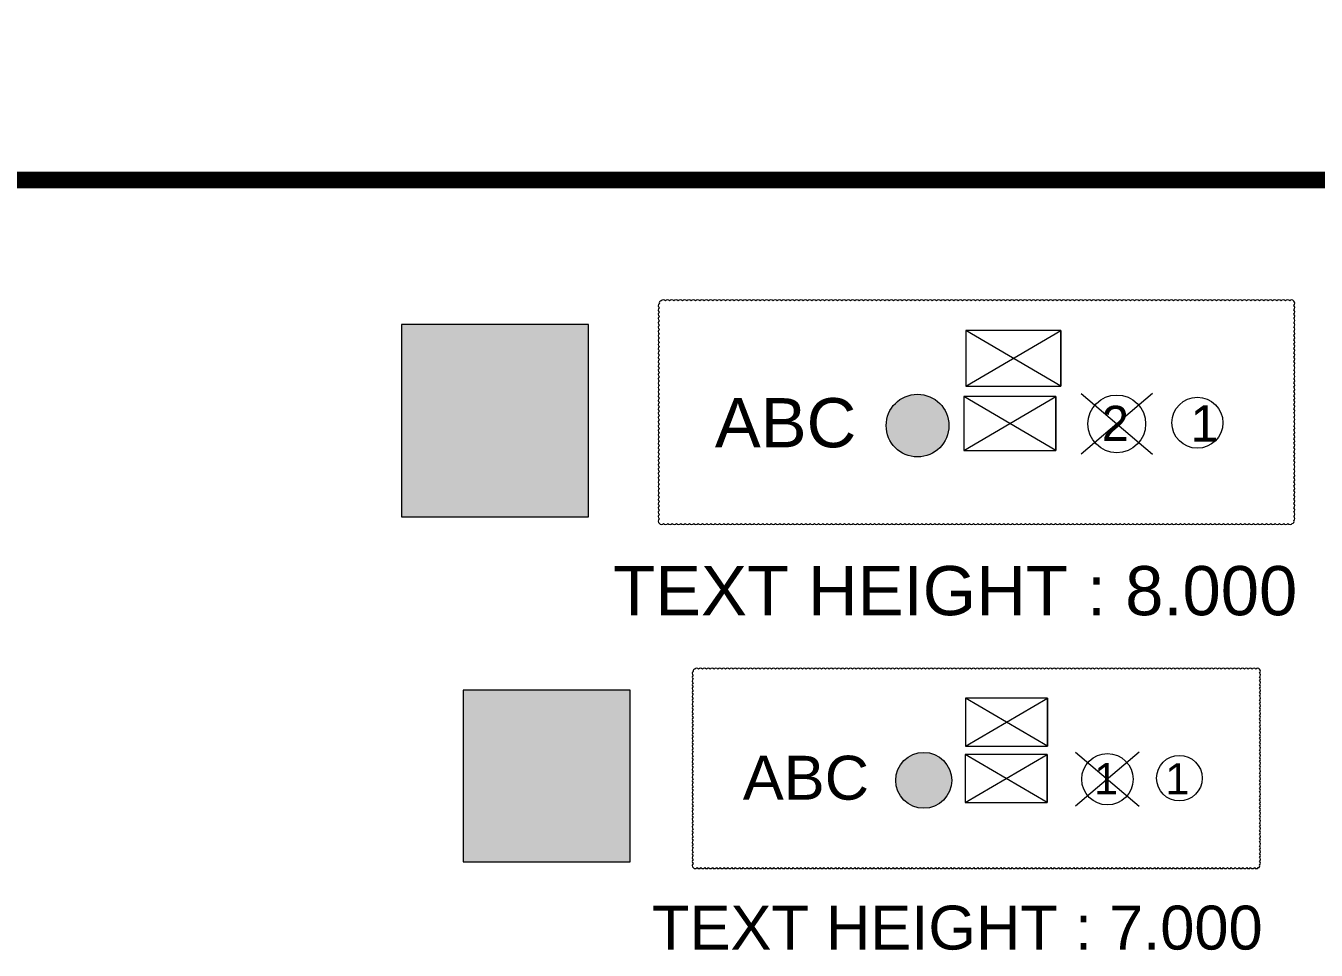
# Model space of a CAD drawing. Header units: inches. Extents: x -2907330 to 774627, y -12404360 to 10502691.
# Drawn here: x 12474.5 to 12684.9, y 2087.7 to 2238.5 of the extents above; entities that cross this region are included whole.
import ezdxf

# ---------------------------------------------------------------- set-up
doc = ezdxf.new("R2010")
doc.units = ezdxf.units.IN
doc.header["$MEASUREMENT"] = 0
doc.layers.add('CABLE SERVICE', color=7, linetype='Continuous', lineweight=0)
doc.styles.add('style1', font='arial.ttf', dxfattribs={"height": 2})

msp = doc.modelspace()

# ---------------------------------------------------------------- hatches: boundary and pattern name
at = {"lineweight": 0}
h = msp.add_hatch(color=3, dxfattribs=at)
h.dxf.hatch_style = 1
h.paths.add_polyline_path([(12566.27, 2189.71), (12535.76, 2189.71), (12535.76, 2158.35), (12566.27, 2158.35)])
h = msp.add_hatch(color=5, dxfattribs=at)
h.dxf.hatch_style = 1
h.paths.add_polyline_path([(12614.79, 2173.24, 1), (12625.01, 2173.24, 1)])
h = msp.add_hatch(color=3, dxfattribs=at)
h.dxf.hatch_style = 1
h.paths.add_polyline_path([(12573.04, 2130.08), (12545.81, 2130.08), (12545.81, 2102.09), (12573.04, 2102.09)])
h = msp.add_hatch(color=5, dxfattribs=at)
h.dxf.hatch_style = 1
h.paths.add_polyline_path([(12616.35, 2115.37, 1), (12625.47, 2115.37, 1)])

# ---------------------------------------------------------------- linework, layer by layer
at = {"linetype": 'Continuous', "const_width": 2.7}
msp.add_lwpolyline([(12819.72, 3866.02), (10426.29, 3866.02), (10426.29, 2213.3), (12819.72, 2213.3)], close=True, dxfattribs=at)
at = {"lineweight": 5}
for points in [[(12577.81, 2157.28, 0.520567), (12578.51, 2157.28, 0.520567), (12579.21, 2157.28, 0.520567), (12579.91, 2157.28, 0.520567), (12580.62, 2157.28, 0.520567), (12581.32, 2157.28, 0.520567), (12582.02, 2157.28, 0.520567), (12582.72, 2157.28, 0.520567), (12583.42, 2157.28, 0.520567), (12584.13, 2157.28, 0.520567), (12584.83, 2157.28, 0.520567), (12585.53, 2157.28, 0.520567), (12586.23, 2157.28, 0.520567), (12586.93, 2157.28, 0.520567), (12587.64, 2157.28, 0.520567), (12588.34, 2157.28, 0.520567), (12589.04, 2157.28, 0.520567), (12589.74, 2157.28, 0.520567), (12590.44, 2157.28, 0.520567), (12591.15, 2157.28, 0.520567), (12591.85, 2157.28, 0.520567), (12592.55, 2157.28, 0.520567), (12593.25, 2157.28, 0.520567), (12593.95, 2157.28, 0.520567), (12594.66, 2157.28, 0.520567), (12595.36, 2157.28, 0.520567), (12596.06, 2157.28, 0.520567), (12596.76, 2157.28, 0.520567), (12597.46, 2157.28, 0.520567), (12598.17, 2157.28, 0.520567), (12598.87, 2157.28, 0.520567), (12599.57, 2157.28, 0.520567), (12600.27, 2157.28, 0.520567), (12600.97, 2157.28, 0.520567), (12601.68, 2157.28, 0.520567), (12602.38, 2157.28, 0.520567), (12603.08, 2157.28, 0.520567), (12603.78, 2157.28, 0.520567), (12604.48, 2157.28, 0.520567), (12605.19, 2157.28, 0.520567), (12605.89, 2157.28, 0.520567), (12606.59, 2157.28, 0.520567), (12607.29, 2157.28, 0.520567), (12607.99, 2157.28, 0.520567), (12608.7, 2157.28, 0.520567), (12609.4, 2157.28, 0.520567), (12610.1, 2157.28, 0.520567), (12610.8, 2157.28, 0.520567), (12611.5, 2157.28, 0.520567), (12612.21, 2157.28, 0.520567), (12612.91, 2157.28, 0.520567), (12613.61, 2157.28, 0.520567), (12614.31, 2157.28, 0.520567), (12615.01, 2157.28, 0.520567), (12615.72, 2157.28, 0.520567), (12616.42, 2157.28, 0.520567), (12617.12, 2157.28, 0.520567), (12617.82, 2157.28, 0.520567), (12618.52, 2157.28, 0.520567), (12619.23, 2157.28, 0.520567), (12619.93, 2157.28, 0.520567), (12620.63, 2157.28, 0.520567), (12621.33, 2157.28, 0.520567), (12622.03, 2157.28, 0.520567), (12622.74, 2157.28, 0.520567), (12623.44, 2157.28, 0.520567), (12624.14, 2157.28, 0.520567), (12624.84, 2157.28, 0.520567), (12625.54, 2157.28, 0.520567), (12626.25, 2157.28, 0.520567), (12626.95, 2157.28, 0.520567), (12627.65, 2157.28, 0.520567), (12628.35, 2157.28, 0.520567), (12629.05, 2157.28, 0.520567), (12629.76, 2157.28, 0.520567), (12630.46, 2157.28, 0.520567), (12631.16, 2157.28, 0.520567), (12631.86, 2157.28, 0.520567), (12632.56, 2157.28, 0.520567), (12633.27, 2157.28, 0.520567), (12633.97, 2157.28, 0.520567), (12634.67, 2157.28, 0.520567), (12635.37, 2157.28, 0.520567), (12636.07, 2157.28, 0.520567), (12636.78, 2157.28, 0.520567), (12637.48, 2157.28, 0.520567), (12638.18, 2157.28, 0.520567), (12638.88, 2157.28, 0.520567), (12639.58, 2157.28, 0.520567), (12640.29, 2157.28, 0.520567), (12640.99, 2157.28, 0.520567), (12641.69, 2157.28, 0.520567), (12642.39, 2157.28, 0.520567), (12643.09, 2157.28, 0.520567), (12643.79, 2157.28, 0.520567), (12644.5, 2157.28, 0.520567), (12645.2, 2157.28, 0.520567), (12645.9, 2157.28, 0.520567), (12646.6, 2157.28, 0.520567), (12647.3, 2157.28, 0.520567), (12648.01, 2157.28, 0.520567), (12648.71, 2157.28, 0.520567), (12649.41, 2157.28, 0.520567), (12650.11, 2157.28, 0.520567), (12650.81, 2157.28, 0.520567), (12651.52, 2157.28, 0.520567), (12652.22, 2157.28, 0.520567), (12652.92, 2157.28, 0.520567), (12653.62, 2157.28, 0.520567), (12654.32, 2157.28, 0.520567), (12655.03, 2157.28, 0.520567), (12655.73, 2157.28, 0.520567), (12656.43, 2157.28, 0.520567), (12657.13, 2157.28, 0.520567), (12657.83, 2157.28, 0.520567), (12658.54, 2157.28, 0.520567), (12659.24, 2157.28, 0.520567), (12659.94, 2157.28, 0.520567), (12660.64, 2157.28, 0.520567), (12661.34, 2157.28, 0.520567), (12662.05, 2157.28, 0.520567), (12662.75, 2157.28, 0.520567), (12663.45, 2157.28, 0.520567), (12664.15, 2157.28, 0.520567), (12664.85, 2157.28, 0.520567), (12665.56, 2157.28, 0.520567), (12666.26, 2157.28, 0.520567), (12666.96, 2157.28, 0.520567), (12667.66, 2157.28, 0.520567), (12668.36, 2157.28, 0.520567), (12669.07, 2157.28, 0.520567), (12669.77, 2157.28, 0.520567), (12670.47, 2157.28, 0.520567), (12671.17, 2157.28, 0.520567), (12671.87, 2157.28, 0.520567), (12672.58, 2157.28, 0.520567), (12673.28, 2157.28, 0.520567), (12673.98, 2157.28, 0.520567), (12674.68, 2157.28, 0.520567), (12675.38, 2157.28, 0.520567), (12676.09, 2157.28, 0.520567), (12676.79, 2157.28, 0.520567), (12677.49, 2157.28, 0.520567), (12678.19, 2157.28, 0.520567), (12678.89, 2157.28, 0.520567), (12679.6, 2157.28, 0.520567), (12680.3, 2157.28, 0.520567), (12681, 2157.28, 0.520567), (12681.25, 2157.74, 0.520567), (12681.25, 2158.44, 0.520567), (12681.25, 2159.14, 0.520567), (12681.25, 2159.84, 0.520567), (12681.25, 2160.54, 0.520567), (12681.25, 2161.25, 0.520567), (12681.25, 2161.95, 0.520567), (12681.25, 2162.65, 0.520567), (12681.25, 2163.35, 0.520567), (12681.25, 2164.05, 0.520567), (12681.25, 2164.76, 0.520567), (12681.25, 2165.46, 0.520567), (12681.25, 2166.16, 0.520567), (12681.25, 2166.86, 0.520567), (12681.25, 2167.56, 0.520567), (12681.25, 2168.27, 0.520567), (12681.25, 2168.97, 0.520567), (12681.25, 2169.67, 0.520567), (12681.25, 2170.37, 0.520567), (12681.25, 2171.07, 0.520567), (12681.25, 2171.78, 0.520567), (12681.25, 2172.48, 0.520567), (12681.25, 2173.18, 0.520567), (12681.25, 2173.88, 0.520567), (12681.25, 2174.58, 0.520567), (12681.25, 2175.29, 0.520567), (12681.25, 2175.99, 0.520567), (12681.25, 2176.69, 0.520567), (12681.25, 2177.39, 0.520567), (12681.25, 2178.09, 0.520567), (12681.25, 2178.8, 0.520567), (12681.25, 2179.5, 0.520567), (12681.25, 2180.2, 0.520567), (12681.25, 2180.9, 0.520567), (12681.25, 2181.6, 0.520567), (12681.25, 2182.31, 0.520567), (12681.25, 2183.01, 0.520567), (12681.25, 2183.71, 0.520567), (12681.25, 2184.41, 0.520567), (12681.25, 2185.11, 0.520567), (12681.25, 2185.82, 0.520567), (12681.25, 2186.52, 0.520567), (12681.25, 2187.22, 0.520567), (12681.25, 2187.92, 0.520567), (12681.25, 2188.62, 0.520567), (12681.25, 2189.33, 0.520567), (12681.25, 2190.03, 0.520567), (12681.25, 2190.73, 0.520567), (12681.25, 2191.43, 0.520567), (12681.25, 2192.13, 0.520567), (12681.25, 2192.84, 0.520567), (12681.25, 2193.54, 0.520567), (12680.58, 2193.57, 0.520567), (12679.87, 2193.57, 0.520567), (12679.17, 2193.57, 0.520567), (12678.47, 2193.57, 0.520567), (12677.77, 2193.57, 0.520567), (12677.07, 2193.57, 0.520567), (12676.36, 2193.57, 0.520567), (12675.66, 2193.57, 0.520567), (12674.96, 2193.57, 0.520567), (12674.26, 2193.57, 0.520567), (12673.56, 2193.57, 0.520567), (12672.85, 2193.57, 0.520567), (12672.15, 2193.57, 0.520567), (12671.45, 2193.57, 0.520567), (12670.75, 2193.57, 0.520567), (12670.05, 2193.57, 0.520567), (12669.34, 2193.57, 0.520567), (12668.64, 2193.57, 0.520567), (12667.94, 2193.57, 0.520567), (12667.24, 2193.57, 0.520567), (12666.54, 2193.57, 0.520567), (12665.83, 2193.57, 0.520567), (12665.13, 2193.57, 0.520567), (12664.43, 2193.57, 0.520567), (12663.73, 2193.57, 0.520567), (12663.03, 2193.57, 0.520567), (12662.32, 2193.57, 0.520567), (12661.62, 2193.57, 0.520567), (12660.92, 2193.57, 0.520567), (12660.22, 2193.57, 0.520567), (12659.52, 2193.57, 0.520567), (12658.81, 2193.57, 0.520567), (12658.11, 2193.57, 0.520567), (12657.41, 2193.57, 0.520567), (12656.71, 2193.57, 0.520567), (12656.01, 2193.57, 0.520567), (12655.3, 2193.57, 0.520567), (12654.6, 2193.57, 0.520567), (12653.9, 2193.57, 0.520567), (12653.2, 2193.57, 0.520567), (12652.5, 2193.57, 0.520567), (12651.79, 2193.57, 0.520567), (12651.09, 2193.57, 0.520567), (12650.39, 2193.57, 0.520567), (12649.69, 2193.57, 0.520567), (12648.99, 2193.57, 0.520567), (12648.28, 2193.57, 0.520567), (12647.58, 2193.57, 0.520567), (12646.88, 2193.57, 0.520567), (12646.18, 2193.57, 0.520567), (12645.48, 2193.57, 0.520567), (12644.78, 2193.57, 0.520567), (12644.07, 2193.57, 0.520567), (12643.37, 2193.57, 0.520567), (12642.67, 2193.57, 0.520567), (12641.97, 2193.57, 0.520567), (12641.27, 2193.57, 0.520567), (12640.56, 2193.57, 0.520567), (12639.86, 2193.57, 0.520567), (12639.16, 2193.57, 0.520567), (12638.46, 2193.57, 0.520567), (12637.76, 2193.57, 0.520567), (12637.05, 2193.57, 0.520567), (12636.35, 2193.57, 0.520567), (12635.65, 2193.57, 0.520567), (12634.95, 2193.57, 0.520567), (12634.25, 2193.57, 0.520567), (12633.54, 2193.57, 0.520567), (12632.84, 2193.57, 0.520567), (12632.14, 2193.57, 0.520567), (12631.44, 2193.57, 0.520567), (12630.74, 2193.57, 0.520567), (12630.03, 2193.57, 0.520567), (12629.33, 2193.57, 0.520567), (12628.63, 2193.57, 0.520567), (12627.93, 2193.57, 0.520567), (12627.23, 2193.57, 0.520567), (12626.52, 2193.57, 0.520567), (12625.82, 2193.57, 0.520567), (12625.12, 2193.57, 0.520567), (12624.42, 2193.57, 0.520567), (12623.72, 2193.57, 0.520567), (12623.01, 2193.57, 0.520567), (12622.31, 2193.57, 0.520567), (12621.61, 2193.57, 0.520567), (12620.91, 2193.57, 0.520567), (12620.21, 2193.57, 0.520567), (12619.5, 2193.57, 0.520567), (12618.8, 2193.57, 0.520567), (12618.1, 2193.57, 0.520567), (12617.4, 2193.57, 0.520567), (12616.7, 2193.57, 0.520567), (12615.99, 2193.57, 0.520567), (12615.29, 2193.57, 0.520567), (12614.59, 2193.57, 0.520567), (12613.89, 2193.57, 0.520567), (12613.19, 2193.57, 0.520567), (12612.48, 2193.57, 0.520567), (12611.78, 2193.57, 0.520567), (12611.08, 2193.57, 0.520567), (12610.38, 2193.57, 0.520567), (12609.68, 2193.57, 0.520567), (12608.97, 2193.57, 0.520567), (12608.27, 2193.57, 0.520567), (12607.57, 2193.57, 0.520567), (12606.87, 2193.57, 0.520567), (12606.17, 2193.57, 0.520567), (12605.46, 2193.57, 0.520567), (12604.76, 2193.57, 0.520567), (12604.06, 2193.57, 0.520567), (12603.36, 2193.57, 0.520567), (12602.66, 2193.57, 0.520567), (12601.95, 2193.57, 0.520567), (12601.25, 2193.57, 0.520567), (12600.55, 2193.57, 0.520567), (12599.85, 2193.57, 0.520567), (12599.15, 2193.57, 0.520567), (12598.44, 2193.57, 0.520567), (12597.74, 2193.57, 0.520567), (12597.04, 2193.57, 0.520567), (12596.34, 2193.57, 0.520567), (12595.64, 2193.57, 0.520567), (12594.93, 2193.57, 0.520567), (12594.23, 2193.57, 0.520567), (12593.53, 2193.57, 0.520567), (12592.83, 2193.57, 0.520567), (12592.13, 2193.57, 0.520567), (12591.42, 2193.57, 0.520567), (12590.72, 2193.57, 0.520567), (12590.02, 2193.57, 0.520567), (12589.32, 2193.57, 0.520567), (12588.62, 2193.57, 0.520567), (12587.91, 2193.57, 0.520567), (12587.21, 2193.57, 0.520567), (12586.51, 2193.57, 0.520567), (12585.81, 2193.57, 0.520567), (12585.11, 2193.57, 0.520567), (12584.4, 2193.57, 0.520567), (12583.7, 2193.57, 0.520567), (12583, 2193.57, 0.520567), (12582.3, 2193.57, 0.520567), (12581.6, 2193.57, 0.520567), (12580.89, 2193.57, 0.520567), (12580.19, 2193.57, 0.520567), (12579.49, 2193.57, 0.520567), (12578.79, 2193.57, 0.520567), (12578.09, 2193.57, 0.520567), (12577.81, 2193.14, 0.520567), (12577.81, 2192.44, 0.520567), (12577.81, 2191.74, 0.520567), (12577.81, 2191.04, 0.520567), (12577.81, 2190.33, 0.520567), (12577.81, 2189.63, 0.520567), (12577.81, 2188.93, 0.520567), (12577.81, 2188.23, 0.520567), (12577.81, 2187.53, 0.520567), (12577.81, 2186.82, 0.520567), (12577.81, 2186.12, 0.520567), (12577.81, 2185.42, 0.520567), (12577.81, 2184.72, 0.520567), (12577.81, 2184.02, 0.520567), (12577.81, 2183.31, 0.520567), (12577.81, 2182.61, 0.520567), (12577.81, 2181.91, 0.520567), (12577.81, 2181.21, 0.520567), (12577.81, 2180.51, 0.520567), (12577.81, 2179.8, 0.520567), (12577.81, 2179.1, 0.520567), (12577.81, 2178.4, 0.520567), (12577.81, 2177.7, 0.520567), (12577.81, 2177, 0.520567), (12577.81, 2176.29, 0.520567), (12577.81, 2175.59, 0.520567), (12577.81, 2174.89, 0.520567), (12577.81, 2174.19, 0.520567), (12577.81, 2173.49, 0.520567), (12577.81, 2172.78, 0.520567), (12577.81, 2172.08, 0.520567), (12577.81, 2171.38, 0.520567), (12577.81, 2170.68, 0.520567), (12577.81, 2169.98, 0.520567), (12577.81, 2169.27, 0.520567), (12577.81, 2168.57, 0.520567), (12577.81, 2167.87, 0.520567), (12577.81, 2167.17, 0.520567), (12577.81, 2166.47, 0.520567), (12577.81, 2165.76, 0.520567), (12577.81, 2165.06, 0.520567), (12577.81, 2164.36, 0.520567), (12577.81, 2163.66, 0.520567), (12577.81, 2162.96, 0.520567), (12577.81, 2162.25, 0.520567), (12577.81, 2161.55, 0.520567), (12577.81, 2160.85, 0.520567), (12577.81, 2160.15, 0.520567), (12577.81, 2159.45, 0.520567), (12577.81, 2158.74, 0.520567), (12577.81, 2158.04, 0.520567)], [(12583.34, 2101.13, 0.520567), (12583.96, 2101.13, 0.520567), (12584.59, 2101.13, 0.520567), (12585.22, 2101.13, 0.520567), (12585.84, 2101.13, 0.520567), (12586.47, 2101.13, 0.520567), (12587.1, 2101.13, 0.520567), (12587.72, 2101.13, 0.520567), (12588.35, 2101.13, 0.520567), (12588.98, 2101.13, 0.520567), (12589.6, 2101.13, 0.520567), (12590.23, 2101.13, 0.520567), (12590.86, 2101.13, 0.520567), (12591.48, 2101.13, 0.520567), (12592.11, 2101.13, 0.520567), (12592.74, 2101.13, 0.520567), (12593.36, 2101.13, 0.520567), (12593.99, 2101.13, 0.520567), (12594.62, 2101.13, 0.520567), (12595.24, 2101.13, 0.520567), (12595.87, 2101.13, 0.520567), (12596.5, 2101.13, 0.520567), (12597.12, 2101.13, 0.520567), (12597.75, 2101.13, 0.520567), (12598.38, 2101.13, 0.520567), (12599, 2101.13, 0.520567), (12599.63, 2101.13, 0.520567), (12600.26, 2101.13, 0.520567), (12600.88, 2101.13, 0.520567), (12601.51, 2101.13, 0.520567), (12602.14, 2101.13, 0.520567), (12602.76, 2101.13, 0.520567), (12603.39, 2101.13, 0.520567), (12604.02, 2101.13, 0.520567), (12604.64, 2101.13, 0.520567), (12605.27, 2101.13, 0.520567), (12605.9, 2101.13, 0.520567), (12606.52, 2101.13, 0.520567), (12607.15, 2101.13, 0.520567), (12607.78, 2101.13, 0.520567), (12608.4, 2101.13, 0.520567), (12609.03, 2101.13, 0.520567), (12609.66, 2101.13, 0.520567), (12610.28, 2101.13, 0.520567), (12610.91, 2101.13, 0.520567), (12611.54, 2101.13, 0.520567), (12612.16, 2101.13, 0.520567), (12612.79, 2101.13, 0.520567), (12613.42, 2101.13, 0.520567), (12614.04, 2101.13, 0.520567), (12614.67, 2101.13, 0.520567), (12615.3, 2101.13, 0.520567), (12615.92, 2101.13, 0.520567), (12616.55, 2101.13, 0.520567), (12617.18, 2101.13, 0.520567), (12617.8, 2101.13, 0.520567), (12618.43, 2101.13, 0.520567), (12619.05, 2101.13, 0.520567), (12619.68, 2101.13, 0.520567), (12620.31, 2101.13, 0.520567), (12620.93, 2101.13, 0.520567), (12621.56, 2101.13, 0.520567), (12622.19, 2101.13, 0.520567), (12622.81, 2101.13, 0.520567), (12623.44, 2101.13, 0.520567), (12624.07, 2101.13, 0.520567), (12624.69, 2101.13, 0.520567), (12625.32, 2101.13, 0.520567), (12625.95, 2101.13, 0.520567), (12626.57, 2101.13, 0.520567), (12627.2, 2101.13, 0.520567), (12627.83, 2101.13, 0.520567), (12628.45, 2101.13, 0.520567), (12629.08, 2101.13, 0.520567), (12629.71, 2101.13, 0.520567), (12630.33, 2101.13, 0.520567), (12630.96, 2101.13, 0.520567), (12631.59, 2101.13, 0.520567), (12632.21, 2101.13, 0.520567), (12632.84, 2101.13, 0.520567), (12633.47, 2101.13, 0.520567), (12634.09, 2101.13, 0.520567), (12634.72, 2101.13, 0.520567), (12635.35, 2101.13, 0.520567), (12635.97, 2101.13, 0.520567), (12636.6, 2101.13, 0.520567), (12637.23, 2101.13, 0.520567), (12637.85, 2101.13, 0.520567), (12638.48, 2101.13, 0.520567), (12639.11, 2101.13, 0.520567), (12639.73, 2101.13, 0.520567), (12640.36, 2101.13, 0.520567), (12640.99, 2101.13, 0.520567), (12641.61, 2101.13, 0.520567), (12642.24, 2101.13, 0.520567), (12642.87, 2101.13, 0.520567), (12643.49, 2101.13, 0.520567), (12644.12, 2101.13, 0.520567), (12644.75, 2101.13, 0.520567), (12645.37, 2101.13, 0.520567), (12646, 2101.13, 0.520567), (12646.63, 2101.13, 0.520567), (12647.25, 2101.13, 0.520567), (12647.88, 2101.13, 0.520567), (12648.51, 2101.13, 0.520567), (12649.13, 2101.13, 0.520567), (12649.76, 2101.13, 0.520567), (12650.39, 2101.13, 0.520567), (12651.01, 2101.13, 0.520567), (12651.64, 2101.13, 0.520567), (12652.27, 2101.13, 0.520567), (12652.89, 2101.13, 0.520567), (12653.52, 2101.13, 0.520567), (12654.15, 2101.13, 0.520567), (12654.77, 2101.13, 0.520567), (12655.4, 2101.13, 0.520567), (12656.03, 2101.13, 0.520567), (12656.65, 2101.13, 0.520567), (12657.28, 2101.13, 0.520567), (12657.91, 2101.13, 0.520567), (12658.53, 2101.13, 0.520567), (12659.16, 2101.13, 0.520567), (12659.78, 2101.13, 0.520567), (12660.41, 2101.13, 0.520567), (12661.04, 2101.13, 0.520567), (12661.66, 2101.13, 0.520567), (12662.29, 2101.13, 0.520567), (12662.92, 2101.13, 0.520567), (12663.54, 2101.13, 0.520567), (12664.17, 2101.13, 0.520567), (12664.8, 2101.13, 0.520567), (12665.42, 2101.13, 0.520567), (12666.05, 2101.13, 0.520567), (12666.68, 2101.13, 0.520567), (12667.3, 2101.13, 0.520567), (12667.93, 2101.13, 0.520567), (12668.56, 2101.13, 0.520567), (12669.18, 2101.13, 0.520567), (12669.81, 2101.13, 0.520567), (12670.44, 2101.13, 0.520567), (12671.06, 2101.13, 0.520567), (12671.69, 2101.13, 0.520567), (12672.32, 2101.13, 0.520567), (12672.94, 2101.13, 0.520567), (12673.57, 2101.13, 0.520567), (12674.2, 2101.13, 0.520567), (12674.82, 2101.13, 0.520567), (12675.45, 2101.13, 0.520567), (12675.67, 2101.54, 0.520567), (12675.67, 2102.16, 0.520567), (12675.67, 2102.79, 0.520567), (12675.67, 2103.42, 0.520567), (12675.67, 2104.04, 0.520567), (12675.67, 2104.67, 0.520567), (12675.67, 2105.3, 0.520567), (12675.67, 2105.92, 0.520567), (12675.67, 2106.55, 0.520567), (12675.67, 2107.18, 0.520567), (12675.67, 2107.8, 0.520567), (12675.67, 2108.43, 0.520567), (12675.67, 2109.06, 0.520567), (12675.67, 2109.68, 0.520567), (12675.67, 2110.31, 0.520567), (12675.67, 2110.94, 0.520567), (12675.67, 2111.56, 0.520567), (12675.67, 2112.19, 0.520567), (12675.67, 2112.82, 0.520567), (12675.67, 2113.44, 0.520567), (12675.67, 2114.07, 0.520567), (12675.67, 2114.7, 0.520567), (12675.67, 2115.32, 0.520567), (12675.67, 2115.95, 0.520567), (12675.67, 2116.58, 0.520567), (12675.67, 2117.2, 0.520567), (12675.67, 2117.83, 0.520567), (12675.67, 2118.46, 0.520567), (12675.67, 2119.08, 0.520567), (12675.67, 2119.71, 0.520567), (12675.67, 2120.34, 0.520567), (12675.67, 2120.96, 0.520567), (12675.67, 2121.59, 0.520567), (12675.67, 2122.22, 0.520567), (12675.67, 2122.84, 0.520567), (12675.67, 2123.47, 0.520567), (12675.67, 2124.1, 0.520567), (12675.67, 2124.72, 0.520567), (12675.67, 2125.35, 0.520567), (12675.67, 2125.98, 0.520567), (12675.67, 2126.6, 0.520567), (12675.67, 2127.23, 0.520567), (12675.67, 2127.86, 0.520567), (12675.67, 2128.48, 0.520567), (12675.67, 2129.11, 0.520567), (12675.67, 2129.74, 0.520567), (12675.67, 2130.36, 0.520567), (12675.67, 2130.99, 0.520567), (12675.67, 2131.62, 0.520567), (12675.67, 2132.24, 0.520567), (12675.67, 2132.87, 0.520567), (12675.67, 2133.5, 0.520567), (12675.07, 2133.52, 0.520567), (12674.45, 2133.52, 0.520567), (12673.82, 2133.52, 0.520567), (12673.19, 2133.52, 0.520567), (12672.57, 2133.52, 0.520567), (12671.94, 2133.52, 0.520567), (12671.31, 2133.52, 0.520567), (12670.69, 2133.52, 0.520567), (12670.06, 2133.52, 0.520567), (12669.43, 2133.52, 0.520567), (12668.81, 2133.52, 0.520567), (12668.18, 2133.52, 0.520567), (12667.55, 2133.52, 0.520567), (12666.93, 2133.52, 0.520567), (12666.3, 2133.52, 0.520567), (12665.67, 2133.52, 0.520567), (12665.05, 2133.52, 0.520567), (12664.42, 2133.52, 0.520567), (12663.79, 2133.52, 0.520567), (12663.17, 2133.52, 0.520567), (12662.54, 2133.52, 0.520567), (12661.91, 2133.52, 0.520567), (12661.29, 2133.52, 0.520567), (12660.66, 2133.52, 0.520567), (12660.03, 2133.52, 0.520567), (12659.41, 2133.52, 0.520567), (12658.78, 2133.52, 0.520567), (12658.15, 2133.52, 0.520567), (12657.53, 2133.52, 0.520567), (12656.9, 2133.52, 0.520567), (12656.27, 2133.52, 0.520567), (12655.65, 2133.52, 0.520567), (12655.02, 2133.52, 0.520567), (12654.39, 2133.52, 0.520567), (12653.77, 2133.52, 0.520567), (12653.14, 2133.52, 0.520567), (12652.51, 2133.52, 0.520567), (12651.89, 2133.52, 0.520567), (12651.26, 2133.52, 0.520567), (12650.63, 2133.52, 0.520567), (12650.01, 2133.52, 0.520567), (12649.38, 2133.52, 0.520567), (12648.75, 2133.52, 0.520567), (12648.13, 2133.52, 0.520567), (12647.5, 2133.52, 0.520567), (12646.87, 2133.52, 0.520567), (12646.25, 2133.52, 0.520567), (12645.62, 2133.52, 0.520567), (12644.99, 2133.52, 0.520567), (12644.37, 2133.52, 0.520567), (12643.74, 2133.52, 0.520567), (12643.11, 2133.52, 0.520567), (12642.49, 2133.52, 0.520567), (12641.86, 2133.52, 0.520567), (12641.23, 2133.52, 0.520567), (12640.61, 2133.52, 0.520567), (12639.98, 2133.52, 0.520567), (12639.35, 2133.52, 0.520567), (12638.73, 2133.52, 0.520567), (12638.1, 2133.52, 0.520567), (12637.47, 2133.52, 0.520567), (12636.85, 2133.52, 0.520567), (12636.22, 2133.52, 0.520567), (12635.6, 2133.52, 0.520567), (12634.97, 2133.52, 0.520567), (12634.34, 2133.52, 0.520567), (12633.72, 2133.52, 0.520567), (12633.09, 2133.52, 0.520567), (12632.46, 2133.52, 0.520567), (12631.84, 2133.52, 0.520567), (12631.21, 2133.52, 0.520567), (12630.58, 2133.52, 0.520567), (12629.96, 2133.52, 0.520567), (12629.33, 2133.52, 0.520567), (12628.7, 2133.52, 0.520567), (12628.08, 2133.52, 0.520567), (12627.45, 2133.52, 0.520567), (12626.82, 2133.52, 0.520567), (12626.2, 2133.52, 0.520567), (12625.57, 2133.52, 0.520567), (12624.94, 2133.52, 0.520567), (12624.32, 2133.52, 0.520567), (12623.69, 2133.52, 0.520567), (12623.06, 2133.52, 0.520567), (12622.44, 2133.52, 0.520567), (12621.81, 2133.52, 0.520567), (12621.18, 2133.52, 0.520567), (12620.56, 2133.52, 0.520567), (12619.93, 2133.52, 0.520567), (12619.3, 2133.52, 0.520567), (12618.68, 2133.52, 0.520567), (12618.05, 2133.52, 0.520567), (12617.42, 2133.52, 0.520567), (12616.8, 2133.52, 0.520567), (12616.17, 2133.52, 0.520567), (12615.54, 2133.52, 0.520567), (12614.92, 2133.52, 0.520567), (12614.29, 2133.52, 0.520567), (12613.66, 2133.52, 0.520567), (12613.04, 2133.52, 0.520567), (12612.41, 2133.52, 0.520567), (12611.78, 2133.52, 0.520567), (12611.16, 2133.52, 0.520567), (12610.53, 2133.52, 0.520567), (12609.9, 2133.52, 0.520567), (12609.28, 2133.52, 0.520567), (12608.65, 2133.52, 0.520567), (12608.02, 2133.52, 0.520567), (12607.4, 2133.52, 0.520567), (12606.77, 2133.52, 0.520567), (12606.14, 2133.52, 0.520567), (12605.52, 2133.52, 0.520567), (12604.89, 2133.52, 0.520567), (12604.26, 2133.52, 0.520567), (12603.64, 2133.52, 0.520567), (12603.01, 2133.52, 0.520567), (12602.38, 2133.52, 0.520567), (12601.76, 2133.52, 0.520567), (12601.13, 2133.52, 0.520567), (12600.5, 2133.52, 0.520567), (12599.88, 2133.52, 0.520567), (12599.25, 2133.52, 0.520567), (12598.62, 2133.52, 0.520567), (12598, 2133.52, 0.520567), (12597.37, 2133.52, 0.520567), (12596.75, 2133.52, 0.520567), (12596.12, 2133.52, 0.520567), (12595.49, 2133.52, 0.520567), (12594.87, 2133.52, 0.520567), (12594.24, 2133.52, 0.520567), (12593.61, 2133.52, 0.520567), (12592.99, 2133.52, 0.520567), (12592.36, 2133.52, 0.520567), (12591.73, 2133.52, 0.520567), (12591.11, 2133.52, 0.520567), (12590.48, 2133.52, 0.520567), (12589.85, 2133.52, 0.520567), (12589.23, 2133.52, 0.520567), (12588.6, 2133.52, 0.520567), (12587.97, 2133.52, 0.520567), (12587.35, 2133.52, 0.520567), (12586.72, 2133.52, 0.520567), (12586.09, 2133.52, 0.520567), (12585.47, 2133.52, 0.520567), (12584.84, 2133.52, 0.520567), (12584.21, 2133.52, 0.520567), (12583.59, 2133.52, 0.520567), (12583.34, 2133.14, 0.520567), (12583.34, 2132.52, 0.520567), (12583.34, 2131.89, 0.520567), (12583.34, 2131.26, 0.520567), (12583.34, 2130.64, 0.520567), (12583.34, 2130.01, 0.520567), (12583.34, 2129.38, 0.520567), (12583.34, 2128.76, 0.520567), (12583.34, 2128.13, 0.520567), (12583.34, 2127.5, 0.520567), (12583.34, 2126.88, 0.520567), (12583.34, 2126.25, 0.520567), (12583.34, 2125.62, 0.520567), (12583.34, 2125, 0.520567), (12583.34, 2124.37, 0.520567), (12583.34, 2123.74, 0.520567), (12583.34, 2123.12, 0.520567), (12583.34, 2122.49, 0.520567), (12583.34, 2121.86, 0.520567), (12583.34, 2121.24, 0.520567), (12583.34, 2120.61, 0.520567), (12583.34, 2119.98, 0.520567), (12583.34, 2119.36, 0.520567), (12583.34, 2118.73, 0.520567), (12583.34, 2118.1, 0.520567), (12583.34, 2117.48, 0.520567), (12583.34, 2116.85, 0.520567), (12583.34, 2116.22, 0.520567), (12583.34, 2115.6, 0.520567), (12583.34, 2114.97, 0.520567), (12583.34, 2114.34, 0.520567), (12583.34, 2113.72, 0.520567), (12583.34, 2113.09, 0.520567), (12583.34, 2112.46, 0.520567), (12583.34, 2111.84, 0.520567), (12583.34, 2111.21, 0.520567), (12583.34, 2110.58, 0.520567), (12583.34, 2109.96, 0.520567), (12583.34, 2109.33, 0.520567), (12583.34, 2108.7, 0.520567), (12583.34, 2108.08, 0.520567), (12583.34, 2107.45, 0.520567), (12583.34, 2106.82, 0.520567), (12583.34, 2106.2, 0.520567), (12583.34, 2105.57, 0.520567), (12583.34, 2104.94, 0.520567), (12583.34, 2104.32, 0.520567), (12583.34, 2103.69, 0.520567), (12583.34, 2103.06, 0.520567), (12583.34, 2102.44, 0.520567), (12583.34, 2101.81, 0.520567)]]:
    msp.add_lwpolyline(points, format="xyb", close=True, dxfattribs=at)
at = {"color": 5, "lineweight": 0}
for points in [[(12535.76, 2158.35), (12566.27, 2158.35), (12566.27, 2189.71), (12535.76, 2189.71)], [(12545.81, 2102.09), (12573.04, 2102.09), (12573.04, 2130.08), (12545.81, 2130.08)]]:
    msp.add_lwpolyline(points, close=True, dxfattribs=at)
at = {"color": 1, "lineweight": 0}
for points in [[(12643.26, 2188.74), (12627.76, 2188.74), (12627.76, 2179.67), (12643.26, 2179.67)], [(12641.09, 2128.76), (12627.7, 2128.76), (12627.7, 2120.93), (12641.09, 2120.93)]]:
    msp.add_lwpolyline(points, close=True, dxfattribs=at)
for points in [[(12627.76, 2179.67), (12643.26, 2188.74), (12643.26, 2179.67), (12627.76, 2188.74)], [(12627.7, 2120.93), (12641.09, 2128.76), (12641.09, 2120.93), (12627.7, 2128.76)]]:
    msp.add_lwpolyline(points, dxfattribs=at)
at = {"color": 30, "lineweight": 0}
for points in [[(12642.45, 2177.97), (12627.45, 2177.97), (12627.45, 2169.19), (12642.45, 2169.19)], [(12641.04, 2119.6), (12627.65, 2119.6), (12627.65, 2111.76), (12641.04, 2111.76)]]:
    msp.add_lwpolyline(points, close=True, dxfattribs=at)
for points in [[(12627.45, 2169.19), (12642.45, 2177.97), (12642.45, 2169.19), (12627.45, 2177.97)], [(12627.65, 2111.76), (12641.04, 2119.6), (12641.04, 2111.76), (12627.65, 2119.6)]]:
    msp.add_lwpolyline(points, dxfattribs=at)
at = {"lineweight": 0}
for centre, radius in [((12619.9, 2173.24), 5.11), ((12652.39, 2173.52), 4.7), ((12665.53, 2173.7), 4.16), ((12620.91, 2115.37), 4.56), ((12650.86, 2115.56), 4.19), ((12662.59, 2115.72), 3.72)]:
    msp.add_circle(centre, radius, dxfattribs=at)
at = {"layer": 'CABLE SERVICE', "lineweight": 0}
for p, q in [((12646.58, 2178.46), (12658.19, 2168.59)), ((12658.19, 2178.46), (12646.58, 2168.59)), ((12645.68, 2119.96), (12656.05, 2111.15)), ((12656.05, 2119.96), (12645.68, 2111.15))]:
    msp.add_line(p, q, dxfattribs=at)

# ---------------------------------------------------------------- texts
at = {"layer": 'CABLE SERVICE', "style": 'style1'}
for s, height, p in [('2', 5.72, (12649.93, 2170.75)), ('1', 5.91, (12664.38, 2170.64)), ('1', 5.1, (12648.67, 2113.08)), ('1', 5.1, (12660.28, 2113.06))]:
    msp.add_text(s, height=height, dxfattribs=at).set_placement(p)
at = {"layer": 'CABLE SERVICE', "lineweight": 5, "attachment_point": 1, "style": 'style1'}
for s, width, gutter_width, insert, char_height in [('ABC', 31.0249, 14.04, (12586.86, 2177.72), 8.027), ('\\pxqc;TEXT HEIGHT : 8.000', 130.2414, 14.04, (12560.93, 2150.33), 8.0266), ('ABC', 27.6937, 12.53, (12591.42, 2119.38), 7.165), ('\\pxqc;TEXT HEIGHT : 7.000', 116.257, 12.53, (12568.27, 2094.93), 7.1648)]:
    msp.add_mtext_dynamic_manual_height_columns(s, width=width, gutter_width=gutter_width, heights=[0], dxfattribs=dict(at, insert=insert, char_height=char_height))

doc.saveas('drawing.dxf')
